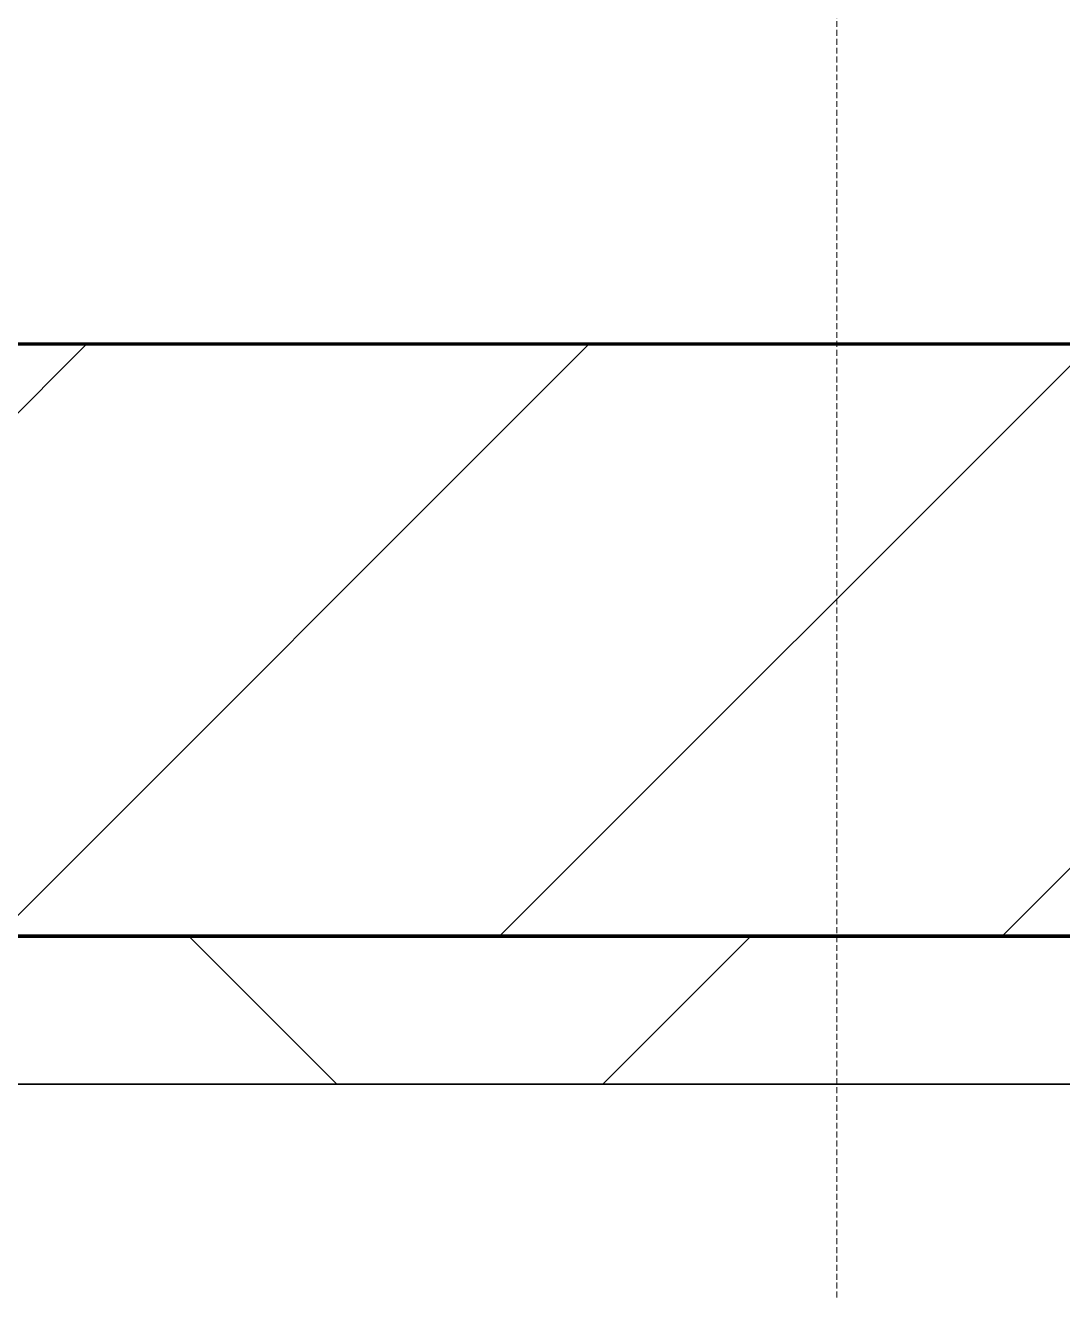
# Model space of a CAD drawing. Header units: millimetres. Extents: x -853228 to -774636, y -17776 to 22455.
# Drawn here: x -781856.4 to -781506.1, y 7823.6 to 8251.6 of the extents above; entities that cross this region are included whole.
import ezdxf

# ---------------------------------------------------------------- set-up
doc = ezdxf.new("R2010")
doc.units = ezdxf.units.MM
doc.linetypes.add('DPA_Hidden 50', pattern=[3, 2, -1])
for name, color, linetype, lineweight in [('A-DETL', 1, 'Continuous', 70), ('A-GLAZ-CURT', 2, 'Continuous', 9), ('A-WALL', 5, 'Continuous', 35), ('A-WALL-FNSH', 2, 'Continuous', 35), ('A-WALL-PATT', 1, 'Continuous', 35)]:
    doc.layers.add(name, color=color, linetype=linetype, lineweight=lineweight)

# ---------------------------------------------------------------- blocks, each defined once
blk = doc.blocks.new('PPLS-PP19_Custom Tile Pattern - Custom Tile Pattern-V65-4281-01 ENLARGED LOWER PLATFORM LEVEL - REFLECTED CEILING PLAN - SHEET 2')
at = {"layer": 'A-GLAZ-CURT'}
for p, q in [((-300, 0), (300, 0)), ((300, 0), (-300, 0)), ((230.06, 0), (300, 0)), ((-300, -50), (300, -50)), ((300, -50), (-300, -50))]:
    blk.add_line(p, q, dxfattribs=at)
for points, knots in [([(300, 0), (286.53, 0), (254.22, 0), (207.11, 0), (177.41, 0), (159.34, 0), (158.33, 0), (158.3, 0)], [-285.253232, -285.253232, -285.253232, -285.253232, -244.693688, -187.987675, -143.776725, -129.632772, -123.352749, -123.352749, -123.352749, -123.352749]), ([(159.07, 0), (159.13, 0), (160.84, 0), (165.21, 0), (174.15, 0), (185.98, 0), (208.82, 0), (219.42, 0), (230.06, 0)], [-115.643202, -115.643202, -115.643202, -115.643202, -114.681583, -87.660824, -65.295536, -41.623857, -24.459831, 0, 0, 0, 0]), ([(247.1, 0), (246.76, 0), (245.04, 0), (238.34, 0), (226.56, 0), (221.1, 0), (200.27, 0), (182.99, 0), (174.27, 0), (169.67, 0), (168.99, 0)], [-9649.085549, -9649.085549, -9649.085549, -9649.085549, -9581.591397, -9406.094246, -9221.510254, -9016.44624, -8717.832359, -8253.978395, -8152.463617, -8069.855175, -8069.855175, -8069.855175, -8069.855175]), ([(171.51, 0), (176.48, 0), (193.23, 0), (201.73, 0), (208.81, 0), (213.9, 0), (241.96, 0), (266.73, 0), (281.71, 0), (291.71, 0), (296.52, 0), (297.86, 0), (298.09, 0)], [-7971.819559, -7971.819559, -7971.819559, -7971.819559, -7784.112253, -7606.717214, -7289.299508, -7042.621073, -6582.165592, -6068.460911, -5766.029927, -5566.724884, -5280.360606, -5199.253518, -5199.253518, -5199.253518, -5199.253518]), ([(300, 0), (288.22, 0), (262, 0), (230.43, 0), (219.94, 0), (219.02, 0)], [-12528.858583, -12528.858583, -12528.858583, -12528.858583, -11905.454923, -11162.864862, -10856.732305, -10856.732305, -10856.732305, -10856.732305]), ([(219.9, 0), (220.86, 0), (227.84, 0), (242.06, 0), (246.54, 0), (246.96, 0)], [-10670.940496, -10670.940496, -10670.940496, -10670.940496, -10511.382485, -9925.173265, -9834.877357, -9834.877357, -9834.877357, -9834.877357]), ([(284.76, 0), (284.76, 0), (285.09, 0), (287.47, 0), (293.59, 0), (297.76, 0), (300, 0)], [-4110.630118, -4110.630118, -4110.630118, -4110.630118, -4053.389046, -3959.664717, -3862.421465, -3746.95702, -3746.95702, -3746.95702, -3746.95702]), ([(297.38, 0), (295.84, 0), (291.62, 0), (285.38, 0), (284.87, 0)], [-4803.172655, -4803.172655, -4803.172655, -4803.172655, -4358.271401, -4143.037883, -4143.037883, -4143.037883, -4143.037883])]:
    blk.add_open_spline(points, degree=3, knots=knots, dxfattribs=at)
blk = doc.blocks.new('PPLS-PP19_Custom Tile Pattern - Custom Tile Pattern-V66-4281-01 ENLARGED LOWER PLATFORM LEVEL - REFLECTED CEILING PLAN - SHEET 2')
at = {"layer": 'A-GLAZ-CURT'}
for p, q in [((-300, 0), (300, 0)), ((300, 0), (-300, 0)), ((-293.07, 0), (-275.75, 0)), ((-275.75, 0), (-293.07, 0)), ((-222.32, 0), (-211.74, 0)), ((-211.74, 0), (-222.32, 0)), ((-211.07, 0), (-205, 0)), ((-205, 0), (-211.07, 0)), ((-300, -50), (300, -50)), ((300, -50), (-300, -50))]:
    blk.add_line(p, q, dxfattribs=at)
at = {"layer": 'A-GLAZ-CURT', "flags": 128}
for points in [[(-300, 0), (-291.56, 0), (-283.3, 0), (-275.2, 0), (-267.26, 0), (-259.45, 0), (-251.77, 0), (-244.2, 0), (-236.74, 0), (-229.36, 0), (-222.06, 0), (-214.83, 0), (-207.71, 0), (-200.76, 0), (-194.02, 0), (-187.54, 0), (-181.38, 0), (-175.58, 0), (-170.25, 0), (-165.64, 0), (-162.01, 0), (-159.53, 0), (-157.46, 0), (-154.52, 0), (-149.42, 0), (-142.89, 0)], [(-125.17, 0), (-128.55, 0), (-134.16, 0), (-140.03, 0), (-145.5, 0), (-150.63, 0), (-155.53, 0), (-160.27, 0), (-164.95, 0), (-169.65, 0), (-174.47, 0), (-179.49, 0), (-184.81, 0), (-190.44, 0), (-196.37, 0), (-202.58, 0), (-209.04, 0), (-215.73, 0), (-222.63, 0), (-229.72, 0), (-236.97, 0), (-244.39, 0), (-251.96, 0), (-259.67, 0), (-267.51, 0), (-275.48, 0), (-283.55, 0), (-291.73, 0), (-300, 0)], [(-141.84, 0), (-132.81, 0), (-126.08, 0)]]:
    blk.add_lwpolyline(points, dxfattribs=at)
at = {"layer": 'A-GLAZ-CURT'}
for points, knots in [([(-300, 0), (-284.65, 0), (-236.57, 0), (-185.68, 0), (-153.56, 0), (-143.85, 0)], [-5323.127839, -5323.127839, -5323.127839, -5323.127839, -4502.809032, -2700.551212, -1774.375946, -1774.375946, -1774.375946, -1774.375946]), ([(-211.88, 0), (-212.65, 0), (-234.32, 0), (-262.56, 0), (-294.48, 0), (-300, 0)], [-15183.337975, -15183.337975, -15183.337975, -15183.337975, -15131.813646, -13729.592194, -13439.944408, -13439.944408, -13439.944408, -13439.944408]), ([(-142.92, 0), (-143.67, 0), (-147.67, 0), (-147.69, 0), (-158.72, 0), (-174.02, 0), (-185.59, 0), (-209.77, 0), (-232.01, 0), (-255.22, 0), (-262.59, 0), (-264.9, 0), (-265.4, 0)], [-3009.802293, -3009.802293, -3009.802293, -3009.802293, -2919.378265, -2477.344047, -2237.412286, -2029.680487, -1755.085331, -1400.429864, -858.079193, -543.655514, -208.940337, 0, 0, 0, 0]), ([(-258.6, 0), (-257.91, 0), (-254.26, 0), (-241.25, 0), (-225.99, 0), (-215.71, 0), (-212.03, 0), (-211.75, 0)], [-5722.54675, -5722.54675, -5722.54675, -5722.54675, -5657.471696, -5413.335975, -5017.494783, -4832.723979, -4817.681231, -4817.681231, -4817.681231, -4817.681231]), ([(-143.33, 0), (-144.69, 0), (-149.86, 0), (-162.01, 0), (-177.91, 0), (-199.46, 0), (-216.65, 0), (-231.26, 0), (-233.46, 0), (-234, 0)], [-2390.191866, -2390.191866, -2390.191866, -2390.191866, -2308.929706, -2113.765672, -1763.376603, -1422.553702, -978.033455, -846.069444, -682.911962, -682.911962, -682.911962, -682.911962]), ([(-233.49, 0), (-233.44, 0), (-232.38, 0), (-230.74, 0), (-225.3, 0), (-223.63, 0)], [-455.274641, -455.274641, -455.274641, -455.274641, -440.605512, -119.536984, 0, 0, 0, 0]), ([(-223.63, 0), (-219.39, 0), (-206.17, 0), (-188.58, 0), (-169.02, 0), (-152.12, 0), (-136.84, 0), (-127.33, 0), (-124.19, 0), (-123.43, 0), (-123.28, 0)], [-5463.295695, -5463.295695, -5463.295695, -5463.295695, -5161.076232, -4739.070012, -4465.409639, -4149.119819, -3839.893365, -3647.167523, -3488.92562, -3439.852845, -3439.852845, -3439.852845, -3439.852845]), ([(-210.81, 0), (-208.3, 0), (-199.64, 0), (-185.8, 0), (-171.77, 0), (-158.7, 0), (-157.22, 0)], [-4800.794254, -4800.794254, -4800.794254, -4800.794254, -4666.091899, -4349.945572, -4000.813434, -3840.635403, -3840.635403, -3840.635403, -3840.635403]), ([(-152.35, 0), (-151.03, 0), (-148.32, 0), (-145.08, 0), (-142.89, 0)], [-3494.978217, -3494.978217, -3494.978217, -3494.978217, -3371.022232, -3277.181434, -3277.181434, -3277.181434, -3277.181434]), ([(-118.78, 0), (-121.86, 0), (-126.28, 0), (-136.96, 0), (-147.46, 0), (-150.03, 0), (-150.57, 0)], [-5938.474035, -5938.474035, -5938.474035, -5938.474035, -5700.061948, -5508.838257, -5298.784692, -5196.16478, -5196.16478, -5196.16478, -5196.16478]), ([(-150.34, 0), (-150.07, 0), (-147.75, 0), (-142.6, 0), (-127.26, 0), (-107.3, 0), (-90.42, 0), (-75.26, 0), (-68.41, 0), (-65.12, 0), (-63.63, 0)], [-4948.728362, -4948.728362, -4948.728362, -4948.728362, -4883.323924, -4440.880425, -4054.690705, -3793.097032, -3402.597032, -3144.956779, -3050.982048, -2969.237017, -2969.237017, -2969.237017, -2969.237017]), ([(-148.23, 0), (-146.94, 0), (-144.78, 0), (-143.08, 0), (-142.69, 0)], [-6162.058746, -6162.058746, -6162.058746, -6162.058746, -6017.569127, -5970.560823, -5970.560823, -5970.560823, -5970.560823]), ([(-146.69, 0), (-146.59, 0), (-146, 0), (-144.85, 0), (-143.74, 0)], [-420.34245, -420.34245, -420.34245, -420.34245, -406.956646, -350.285375, -350.285375, -350.285375, -350.285375]), ([(-142.85, 0), (-141.91, 0), (-134.4, 0), (-128.29, 0), (-125.15, 0)], [-335.560109, -335.560109, -335.560109, -335.560109, -290.263673, 0, 0, 0, 0]), ([(-86.16, 0), (-91.37, 0), (-104.13, 0), (-122.65, 0), (-136.29, 0), (-141.37, 0), (-142.83, 0)], [-1681.3698, -1681.3698, -1681.3698, -1681.3698, -1374.161226, -945.742622, -741.901385, -637.405247, -637.405247, -637.405247, -637.405247]), ([(-26.75, 0), (-27.82, 0), (-36.18, 0), (-53.55, 0), (-78.2, 0), (-110.94, 0), (-128.48, 0), (-141.85, 0), (-142.8, 0)], [-8718.362214, -8718.362214, -8718.362214, -8718.362214, -8532.293389, -8073.216054, -7508.296369, -7004.680444, -6449.282163, -6405.273048, -6405.273048, -6405.273048, -6405.273048]), ([(-142.77, 0), (-135.11, 0), (-123.14, 0), (-110.8, 0), (-99.5, 0), (-91.46, 0)], [-1740.02287, -1740.02287, -1740.02287, -1740.02287, -1002.059161, -460.363443, 0, 0, 0, 0]), ([(-133.82, 0), (-135.51, 0), (-137.29, 0), (-142.44, 0), (-142.69, 0)], [-2731.647847, -2731.647847, -2731.647847, -2731.647847, -2418.507304, -2403.181267, -2403.181267, -2403.181267, -2403.181267]), ([(-74.46, 0), (-76.83, 0), (-92.38, 0), (-116.33, 0), (-139.68, 0), (-142.16, 0)], [-19348.111496, -19348.111496, -19348.111496, -19348.111496, -18935.241197, -17136.203329, -16926.731542, -16926.731542, -16926.731542, -16926.731542]), ([(-141.7, 0), (-138.98, 0), (-136.9, 0), (-133.93, 0), (-128.78, 0), (-126.5, 0)], [-5928.486305, -5928.486305, -5928.486305, -5928.486305, -5560.701257, -5364.112219, -5231.017328, -5231.017328, -5231.017328, -5231.017328]), ([(-127.41, 0), (-131.63, 0), (-133.16, 0), (-134.09, 0), (-134.15, 0)], [-8540.990293, -8540.990293, -8540.990293, -8540.990293, -8266.114998, -8246.473386, -8246.473386, -8246.473386, -8246.473386]), ([(-134.15, 0), (-133.32, 0), (-130.31, 0), (-117.33, 0), (-92.04, 0), (-74.02, 0), (-62.74, 0), (-60.36, 0), (-59.97, 0)], [-7657.439573, -7657.439573, -7657.439573, -7657.439573, -7293.749979, -6839.55839, -6236.997189, -5713.340575, -5140.470607, -5006.787413, -5006.787413, -5006.787413, -5006.787413]), ([(-120.13, 0), (-120.14, 0), (-120.24, 0), (-121.3, 0), (-129.25, 0), (-133.82, 0)], [-2933.992132, -2933.992132, -2933.992132, -2933.992132, -2920.575025, -2840.280255, -2731.647847, -2731.647847, -2731.647847, -2731.647847]), ([(-113.43, 0), (-113.44, 0), (-113.96, 0), (-119.73, 0), (-125.43, 0), (-127.03, 0), (-127.41, 0)], [-328.499627, -328.499627, -328.499627, -328.499627, -282.672656, -98.539552, -24.539552, 0, 0, 0, 0]), ([(-126.5, 0), (-122.44, 0), (-108.71, 0), (-86.68, 0), (-63.44, 0), (-54.4, 0), (-48.53, 0), (-30.79, 0), (-18.03, 0), (8.61, 0), (15.02, 0), (22.91, 0), (31, 0), (39.04, 0), (51.19, 0), (58.74, 0), (61.34, 0), (61.45, 0)], [-5231.017328, -5231.017328, -5231.017328, -5231.017328, -4994.692869, -4542.524482, -4008.285538, -3689.699207, -3546.54457, -3315.260113, -2864.387349, -2439.246196, -2084.094819, -1956.422387, -1818.904206, -1645.594513, -1443.202566, -1228.752106, -1120.932285, -1120.932285, -1120.932285, -1120.932285]), ([(-125.15, 0), (-124.93, 0), (-121.96, 0), (-113.01, 0), (-98.9, 0), (-85.29, 0), (-71.67, 0), (-65.93, 0), (-65.07, 0)], [-3362.7396, -3362.7396, -3362.7396, -3362.7396, -3342.215224, -3074.362186, -2902.289527, -2605.247022, -2322.099534, -2241.8264, -2241.8264, -2241.8264, -2241.8264]), ([(-122.08, 0), (-122.01, 0), (-121.69, 0), (-121.2, 0), (-120.88, 0)], [-3136.336417, -3136.336417, -3136.336417, -3136.336417, -3110.304437, -3035.164275, -3035.164275, -3035.164275, -3035.164275]), ([(-36.33, 0), (-36.43, 0), (-37.27, 0), (-45.02, 0), (-46.13, 0), (-60.59, 0), (-81.23, 0), (-99.51, 0), (-114.02, 0), (-117.28, 0), (-118.78, 0)], [-1855.773136, -1855.773136, -1855.773136, -1855.773136, -1810.870157, -1672.078046, -1405.135169, -1060.00838, -740.068933, -229.489605, -116.330425, 0, 0, 0, 0]), ([(-117.74, 0), (-117.19, 0), (-114.78, 0), (-113.43, 0), (-113.43, 0)], [-821.249067, -821.249067, -821.249067, -821.249067, -394.672656, -330.879064, -330.879064, -330.879064, -330.879064]), ([(-73.86, 0), (-77.1, 0), (-89.8, 0), (-107.61, 0), (-116.56, 0), (-117.56, 0)], [-2461.370242, -2461.370242, -2461.370242, -2461.370242, -2193.204658, -1433.981041, -985.49888, -985.49888, -985.49888, -985.49888]), ([(-115.82, 0), (-114.96, 0), (-110.41, 0), (-96.78, 0), (-71.33, 0), (-42.53, 0), (-12.78, 0), (4.23, 0), (9.64, 0), (10.14, 0), (10.18, 0)], [-5724.064692, -5724.064692, -5724.064692, -5724.064692, -5430.283136, -5103.229623, -4799.173296, -4065.652676, -3589.737505, -3285.047089, -3066.359526, -3044.715262, -3044.715262, -3044.715262, -3044.715262]), ([(-6.03, 0), (-6.75, 0), (-14.59, 0), (-25.64, 0), (-40, 0), (-56.24, 0), (-75.59, 0), (-94, 0), (-112.01, 0), (-114.94, 0), (-115.63, 0)], [-2557.56082, -2557.56082, -2557.56082, -2557.56082, -2518.50168, -2125.455881, -1792.521578, -1466.981642, -1208.454564, -789.402658, -501.969187, -243.577221, -243.577221, -243.577221, -243.577221]), ([(-91.46, 0), (-90.09, 0), (-84.7, 0), (-77.85, 0), (-73.53, 0), (-73.09, 0)], [-19832.387487, -19832.387487, -19832.387487, -19832.387487, -19753.885894, -19541.04734, -19498.675377, -19498.675377, -19498.675377, -19498.675377]), ([(-63.96, 0), (-64.13, 0), (-72.5, 0), (-80.63, 0), (-86.16, 0)], [-2171.769325, -2171.769325, -2171.769325, -2171.769325, -2007.031671, -1681.3698, -1681.3698, -1681.3698, -1681.3698]), ([(-74.2, 0), (-76.01, 0), (-79.28, 0), (-82.66, 0), (-83.28, 0), (-83.28, 0)], [-1822.886126, -1822.886126, -1822.886126, -1822.886126, -1646.621388, -1424.436217, -1393.971743, -1393.971743, -1393.971743, -1393.971743]), ([(-83.28, 0), (-83.28, 0), (-82.91, 0), (-78.63, 0), (-75.42, 0), (-73.83, 0)], [-1393.4169, -1393.4169, -1393.4169, -1393.4169, -1353.722004, -1274.333717, -1191.36416, -1191.36416, -1191.36416, -1191.36416]), ([(-29.03, 0), (-33.97, 0), (-43.74, 0), (-56.37, 0), (-67.95, 0), (-72.08, 0), (-73.9, 0)], [-2680.714891, -2680.714891, -2680.714891, -2680.714891, -2413.671296, -2161.752162, -2006.592567, -1832.680502, -1832.680502, -1832.680502, -1832.680502]), ([(-36.62, 0), (-36.62, 0), (-40.35, 0), (-44.32, 0), (-56.59, 0), (-69.19, 0), (-73.77, 0)], [-4069.478503, -4069.478503, -4069.478503, -4069.478503, -3858.647035, -3538.256648, -2842.901703, -2463.7472, -2463.7472, -2463.7472, -2463.7472]), ([(-73.16, 0), (-71.15, 0), (-61.53, 0), (-48.14, 0), (-36.49, 0), (-33.57, 0), (-29.94, 0), (-28.57, 0)], [-1179.514552, -1179.514552, -1179.514552, -1179.514552, -1073.56893, -651.549973, -296.515819, -83.513472, 0, 0, 0, 0]), ([(-66.39, 0), (-66.39, 0), (-63.63, 0), (-53.63, 0), (-34.42, 0), (-29.82, 0), (-29.19, 0)], [-2493.31794, -2493.31794, -2493.31794, -2493.31794, -2315.303971, -1809.437387, -963.711516, -666.19313, -666.19313, -666.19313, -666.19313]), ([(31.18, 0), (25.97, 0), (11.99, 0), (-16.92, 0), (-47.42, 0), (-65.77, 0), (-66.37, 0), (-66.38, 0)], [-4496.803627, -4496.803627, -4496.803627, -4496.803627, -4222.080604, -3745.412743, -2981.410125, -2542.574734, -2498.224237, -2498.224237, -2498.224237, -2498.224237]), ([(-63.63, 0), (-61.49, 0), (-57.39, 0), (-54.49, 0), (-45.2, 0), (-40.79, 0), (-40.46, 0), (-40.44, 0)], [-2969.237017, -2969.237017, -2969.237017, -2969.237017, -2851.217951, -2734.127174, -2474.780881, -2410.990208, -2350.645972, -2350.645972, -2350.645972, -2350.645972]), ([(-58.83, 0), (-58.37, 0), (-57.29, 0), (-54.23, 0), (-46.33, 0), (-42.62, 0), (-41.76, 0)], [-4859.52896, -4859.52896, -4859.52896, -4859.52896, -4680.891996, -4469.85053, -4321.566175, -4270.495146, -4270.495146, -4270.495146, -4270.495146]), ([(-51.83, 0), (-51.83, 0), (-51.78, 0), (-47.4, 0), (-46.01, 0), (-40.22, 0), (-36.78, 0)], [-632.814994, -632.814994, -632.814994, -632.814994, -627.965721, -508.377888, -260.442412, 0, 0, 0, 0]), ([(64.04, 0), (60.62, 0), (51.15, 0), (37, 0), (24.07, 0), (12.82, 0), (-2.9, 0), (-20.62, 0), (-32.81, 0), (-44.85, 0), (-51.43, 0), (-51.79, 0)], [-2829.59073, -2829.59073, -2829.59073, -2829.59073, -2634.532728, -2313.748533, -2106.613311, -1925.670641, -1617.263037, -1290.787923, -1039.307308, -819.71621, -644.910881, -644.910881, -644.910881, -644.910881]), ([(-41.76, 0), (-39.9, 0), (-37.72, 0), (-36.92, 0), (-36.77, 0)], [-4270.495146, -4270.495146, -4270.495146, -4270.495146, -4161.040818, -4106.245333, -4106.245333, -4106.245333, -4106.245333]), ([(-36.78, 0), (-32.43, 0), (-22.42, 0), (-11.52, 0), (-5.98, 0)], [-6191.144455, -6191.144455, -6191.144455, -6191.144455, -5862.463379, -5546.233574, -5546.233574, -5546.233574, -5546.233574]), ([(-36.29, 0), (-36.29, 0), (-34.66, 0), (-28.88, 0), (-26.95, 0), (-26.54, 0)], [-9150.272121, -9150.272121, -9150.272121, -9150.272121, -9057.163041, -8919.836787, -8834.607043, -8834.607043, -8834.607043, -8834.607043]), ([(30.82, 0), (29.27, 0), (20.14, 0), (3.54, 0), (-16.58, 0), (-34.76, 0), (-36.04, 0)], [-10462.034656, -10462.034656, -10462.034656, -10462.034656, -10363.088938, -9884.23066, -9424.652049, -9182.880979, -9182.880979, -9182.880979, -9182.880979]), ([(-33.34, 0), (-33.34, 0), (-32.93, 0), (-31.16, 0), (-30.52, 0)], [-2415.024266, -2415.024266, -2415.024266, -2415.024266, -2357.633367, -2323.618664, -2323.618664, -2323.618664, -2323.618664]), ([(70.61, 0), (66.16, 0), (55.8, 0), (39.61, 0), (24.74, 0), (2.64, 0), (-17.84, 0), (-30.57, 0), (-31.82, 0), (-32, 0)], [-4647.237329, -4647.237329, -4647.237329, -4647.237329, -4326.416877, -4098.545751, -3766.694881, -3333.063701, -2994.501669, -2698.150104, -2614.070998, -2614.070998, -2614.070998, -2614.070998]), ([(-30.76, 0), (-30.73, 0), (-29.99, 0), (-23.47, 0), (-15.75, 0), (-15.19, 0)], [-54176.191683, -54176.191683, -54176.191683, -54176.191683, -54157.274271, -53749.15266, -53717.791567, -53717.791567, -53717.791567, -53717.791567]), ([(-30.52, 0), (-27.11, 0), (-19.94, 0), (-10.57, 0), (-4.92, 0)], [-2323.618664, -2323.618664, -2323.618664, -2323.618664, -2142.497158, -1854.189369, -1854.189369, -1854.189369, -1854.189369]), ([(-13, 0), (-14.35, 0), (-17.68, 0), (-25.97, 0), (-29.52, 0), (-30.21, 0)], [-55207.591944, -55207.591944, -55207.591944, -55207.591944, -54789.006179, -54461.685999, -54290.791712, -54290.791712, -54290.791712, -54290.791712]), ([(8.33, 0), (8.19, 0), (7.18, 0), (0.32, 0), (-13.89, 0), (-24.92, 0), (-29.03, 0)], [-3574.286521, -3574.286521, -3574.286521, -3574.286521, -3526.962355, -3285.499107, -2903.012179, -2680.714891, -2680.714891, -2680.714891, -2680.714891]), ([(-28.98, 0), (-28.66, 0), (-27.39, 0), (-24.45, 0), (-22.56, 0)], [-166.548282, -166.548282, -166.548282, -166.548282, -102.06493, 0, 0, 0, 0]), ([(-28.57, 0), (-26.93, 0), (-20.29, 0), (-11.45, 0), (2.08, 0), (13.15, 0), (21.24, 0), (24.62, 0), (24.72, 0), (24.72, 0)], [-5361.429781, -5361.429781, -5361.429781, -5361.429781, -5261.36855, -5050.479954, -4785.90057, -4596.498881, -4445.288762, -4384.376941, -4376.041937, -4376.041937, -4376.041937, -4376.041937])]:
    blk.add_open_spline(points, degree=3, knots=knots, dxfattribs=at)
for points in [[(-142.8, 0), (-163.19, 0), (-186.16, 0), (-211.75, 0)], [(-143.56, 0), (-146.02, 0), (-148.17, 0), (-149.07, 0)], [(-143.11, 0), (-145.04, 0), (-146.48, 0), (-146.95, 0)], [(-141.95, 0), (-141, 0), (-139.9, 0), (-138.62, 0)], [(-137.88, 0), (-139.21, 0), (-140.54, 0), (-141.74, 0)], [(-39.84, 0), (-39.08, 0), (-38.11, 0), (-37.36, 0)]]:
    blk.add_open_spline(points, degree=3, dxfattribs=at)

msp = doc.modelspace()

# ---------------------------------------------------------------- hatches: boundary and pattern name
at = {"layer": 'A-WALL-PATT', "lineweight": 9}
h = msp.add_hatch(dxfattribs=at)
h.set_pattern_fill('FP_2', color=256, style=0, pattern_type=2)
h.set_pattern_definition([(45, (0, 0), (-84.852814, 84.852814), [])])
h.paths.add_polyline_path([(-778775.03, 7944.02), (-778775.03, 8144.02), (-783082.37, 8144.02), (-783082.37, 7944.02), (-780382.37, 7944.02), (-780382.37, 7994.02), (-779182.37, 7994.02), (-779182.37, 7944.02), (-779050.8, 7944.02)])
h = msp.add_hatch(dxfattribs=at)
h.set_pattern_fill('FP_3', color=256, style=0, pattern_type=2)
h.set_pattern_definition([(45, (0, 0), (-212.13203, 212.13203), []), (135, (0, 0), (-212.13203, -212.13203), [])])
h.paths.add_polyline_path([(-779257.63, 7894.02), (-778775.03, 7894.02), (-778775.03, 7944.02), (-779182.37, 7944.02), (-779182.37, 7904.02), (-780238.41, 7904.02), (-780216.03, 7894.02), (-779326.57, 7894.02)])
h.paths.add_polyline_path([(-780636.49, 7894.02), (-780326.34, 7894.02), (-780348.72, 7904.02), (-780382.37, 7904.95), (-780382.37, 7944.02), (-783032.37, 7944.02), (-783032.37, 7894.02), (-780705.43, 7894.02)])

# ---------------------------------------------------------------- linework, layer by layer
at = {"layer": 'A-DETL', "color": 55, "linetype": 'DPA_Hidden 50', "lineweight": 9}
msp.add_line((-781582.37, 4774.02), (-781582.37, 11496.39), dxfattribs=at)
at = {"layer": 'A-WALL', "color": 7, "lineweight": 70}
for p, q in [((-783082.37, 8144.02), (-780382.37, 8144.02)), ((-780382.37, 7944.02), (-783032.37, 7944.02)), ((-783032.37, 7944.02), (-780382.37, 7944.02))]:
    msp.add_line(p, q, dxfattribs=at)
at = {"layer": 'A-WALL-FNSH', "color": 250}
msp.add_line((-780382.37, 7894.02), (-783032.37, 7894.02), dxfattribs=at)

# ---------------------------------------------------------------- block references
at = {"layer": 'A-GLAZ-CURT', "rotation": 180}
for name, p in [('PPLS-PP19_Custom Tile Pattern - Custom Tile Pattern-V66-4281-01 ENLARGED LOWER PLATFORM LEVEL - REFLECTED CEILING PLAN - SHEET 2', (-781882.37, 7894.02)), ('PPLS-PP19_Custom Tile Pattern - Custom Tile Pattern-V65-4281-01 ENLARGED LOWER PLATFORM LEVEL - REFLECTED CEILING PLAN - SHEET 2', (-781282.37, 7894.02))]:
    msp.add_blockref(name, p, dxfattribs=at)

doc.saveas('drawing.dxf')
